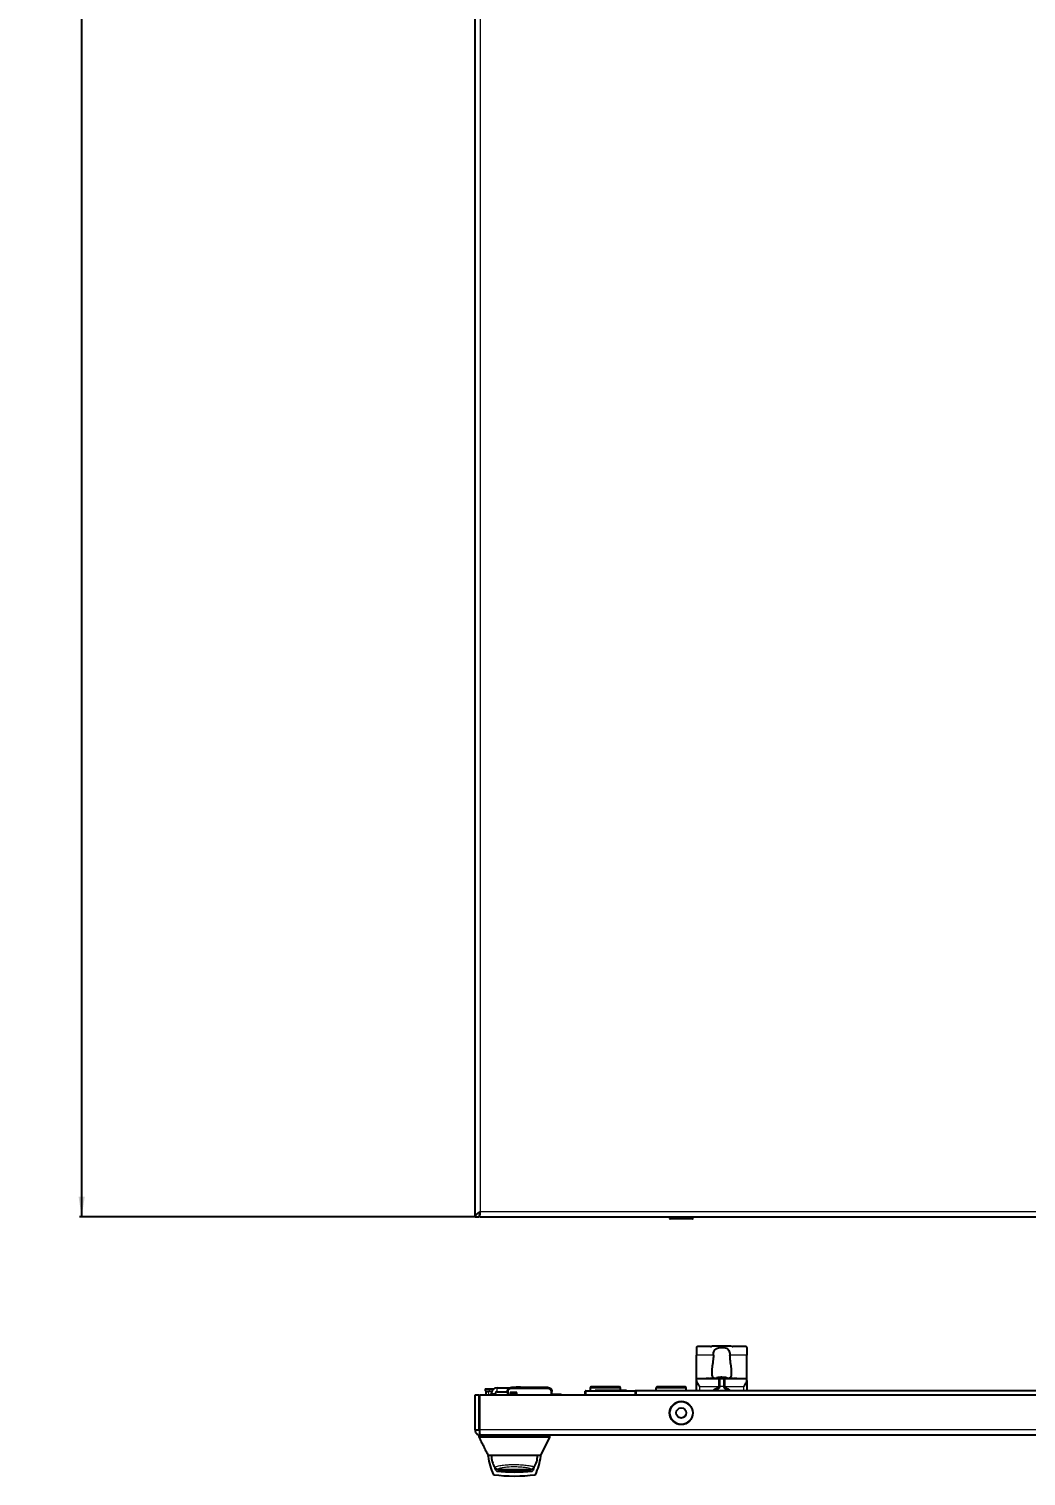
# Model space of a CAD drawing. Header units: millimetres. Extents: x -469 to 1511, y -1228 to 1043.
# Drawn here: x -469 to 24, y -1228 to -513 of the extents above; entities that cross this region are included whole.
import ezdxf

# ---------------------------------------------------------------- set-up
doc = ezdxf.new("R2010")
doc.units = ezdxf.units.MM
doc.layers.add('FORMAT', color=7, linetype='Continuous')
doc.styles.add('SLDTEXTSTYLE0', font='TXT', dxfattribs={"width": 0.75})
doc.dimstyles.new('SLDDIMSTYLE0', dxfattribs={"dimtxt": 20, "dimasz": 10, "dimexe": 0, "dimexo": 0.0625, "dimgap": 5, "dimtad": 2, "dimdec": 1, "dimrnd": 1e-09, "dimzin": 12, "dimdsep": 46, "dimtxsty": 'SLDTEXTSTYLE0', "dimsah": 1, "dimcen": 0.09, "dimadec": 0, "dimazin": 3, "dimtfac": 1, "dimtofl": 0, "dimtmove": 0, "dimatfit": 3, "dimfxl": 0, "dimfrac": 2, "dimtolj": 1, "dimtzin": 12, "dimarcsym": 0})

# ---------------------------------------------------------------- blocks, each defined once
blk = doc.blocks.new('_D_1')
at = {"layer": 'FORMAT'}
for p, q in [((-248.4, 855.02), (-443.93, 855.02)), ((-442.93, -1099.98), (-442.93, 855.02)), ((-248.4, -1099.98), (-443.93, -1099.98))]:
    blk.add_line(p, q, dxfattribs=at)
for points in [[(-442.93, 855.02), (-444.47, 845.02), (-441.39, 845.02)], [(-442.93, -1099.98), (-441.39, -1089.98), (-444.47, -1089.98)]]:
    blk.add_solid(points, dxfattribs=at)
at = {"layer": 'FORMAT', "insert": (-468.71, -162.05), "char_height": 20, "attachment_point": 1, "rotation": 90, "style": 'SLDTEXTSTYLE0'}
blk.add_mtext('1955', dxfattribs=at)

msp = doc.modelspace()

# ---------------------------------------------------------------- linework, layer by layer
at = {"color": 7, "linetype": 'Continuous', "lineweight": 25}
for p, q in [((-248.39, -1099.98), (-248.39, 855.02)), ((-248.39, -1099.98), (-246.39, -1099.98)), ((-246.09, -1099.98), (-246.09, -1097.98)), ((-246.09, -1099.98), (343.31, -1099.98)), ((-152.14, -1099.98), (-152.14, -1100.73)), ((-143.39, -1100.98), (-151.89, -1100.98)), ((-140.89, -1100.98), (-143.39, -1100.98)), ((-140.64, -1100.73), (-140.64, -1099.98)), ((-138.89, -1164.62), (-138.89, -1168.46)), ((-131.88, -1164.06), (-137.39, -1164.06)), ((-130.98, -1164.01), (-131.51, -1164.02)), ((-121.8, -1163.96), (-130.98, -1163.96)), ((-121.28, -1164.02), (-121.8, -1164)), ((-115.39, -1164.06), (-120.91, -1164.06)), ((-113.89, -1164.62), (-113.89, -1168.46)), ((-138.89, -1179.96), (-138.89, -1168.46)), ((-113.89, -1179.96), (-113.89, -1168.46)), ((-138.89, -1180.83), (-138.89, -1179.96)), ((-138.89, -1179.96), (-125.39, -1179.96)), ((-134.02, -1179.86), (-134.02, -1179.96)), ((-133.87, -1179.86), (-133.87, -1179.96)), ((-133.75, -1179.86), (-133.75, -1179.96)), ((-132.95, -1179.86), (-133.75, -1179.86)), ((-132.95, -1179.86), (-132.95, -1179.96)), ((-132.79, -1179.86), (-132.79, -1179.96)), ((-132.67, -1179.86), (-132.67, -1179.96)), ((-132.34, -1179.86), (-132.34, -1179.96)), ((-132.15, -1179.86), (-132.15, -1179.96)), ((-131.62, -1179.86), (-131.62, -1179.96)), ((-131.24, -1175.74), (-131.24, -1178.33)), ((-131.14, -1179.86), (-131.14, -1179.96)), ((-130.97, -1179.86), (-130.97, -1179.96)), ((-130.52, -1179.86), (-130.52, -1179.96)), ((-130.37, -1179.86), (-130.37, -1179.96)), ((-130.25, -1179.86), (-130.25, -1179.96)), ((-129.94, -1179.86), (-129.94, -1179.96)), ((-128.66, -1179.86), (-129.78, -1179.86)), ((-128.66, -1179.86), (-128.66, -1179.96)), ((-128.53, -1179.86), (-128.53, -1179.96)), ((-128.34, -1179.86), (-128.34, -1179.96)), ((-128.32, -1179.86), (-128.32, -1179.96)), ((-127.73, -1179.86), (-128.32, -1179.86)), ((-127.73, -1179.86), (-127.73, -1179.96)), ((-127.47, -1179.63), (-127.49, -1179.4)), ((-127.42, -1179.64), (-127.45, -1179.33)), ((-127.44, -1179.49), (-127.43, -1179.4)), ((-126.83, -1179.86), (-127.41, -1179.86)), ((-127.39, -1183.96), (-127.39, -1179.96)), ((-127.39, -1179.96), (-125.39, -1179.96)), ((-126.83, -1179.86), (-126.83, -1179.96)), ((-126.82, -1179.86), (-126.82, -1179.96)), ((-126.82, -1179.86), (-126.64, -1179.86)), ((-126.64, -1179.86), (-126.64, -1179.86)), ((-126.64, -1179.86), (-126.64, -1179.96)), ((-126.63, -1179.86), (-126.63, -1179.96)), ((-126.62, -1179.36), (-126.62, -1179.33)), ((-126.47, -1179.86), (-126.47, -1179.96)), ((-125.67, -1179.86), (-126.47, -1179.86)), ((-125.67, -1179.86), (-125.67, -1179.96)), ((-125.53, -1179.86), (-125.53, -1179.96)), ((-125.41, -1179.86), (-125.41, -1179.96)), ((-125.41, -1179.89), (-125.12, -1179.88)), ((-125.39, -1179.96), (-125.39, -1183.96)), ((-125.34, -1179.4), (-125.33, -1179.33)), ((-124.98, -1179.52), (-124.97, -1179.4)), ((-124.98, -1179.86), (-124.98, -1179.96)), ((-124.89, -1179.96), (-113.89, -1179.96)), ((-124.86, -1179.86), (-124.86, -1179.96)), ((-124.49, -1179.86), (-124.49, -1179.96)), ((-124.24, -1179.86), (-124.24, -1179.96)), ((-124.12, -1179.86), (-124.12, -1179.96)), ((-123.97, -1179.86), (-123.97, -1179.96)), ((-123.85, -1179.86), (-123.85, -1179.96)), ((-123.42, -1179.86), (-123.42, -1179.96)), ((-123.39, -1179.86), (-123.42, -1179.86)), ((-123.39, -1179.86), (-123.39, -1179.96)), ((-123.36, -1179.86), (-123.36, -1179.96)), ((-123.19, -1179.86), (-123.19, -1179.96)), ((-122.84, -1179.86), (-122.84, -1179.96)), ((-122.35, -1179.86), (-122.35, -1179.96)), ((-122.15, -1179.86), (-122.15, -1179.96)), ((-121.81, -1179.86), (-121.81, -1179.96)), ((-121.66, -1179.86), (-121.66, -1179.96)), ((-120.59, -1179.86), (-121.66, -1179.86)), ((-121.54, -1178.33), (-121.54, -1175.74)), ((-120.59, -1179.86), (-120.59, -1179.96)), ((-120.28, -1179.86), (-120.28, -1179.96)), ((-120.12, -1179.86), (-120.12, -1179.96)), ((-119.74, -1179.86), (-119.74, -1179.96)), ((-118.99, -1179.86), (-119.74, -1179.86)), ((-118.99, -1179.86), (-118.99, -1179.96)), ((-113.89, -1180.83), (-113.89, -1179.96)), ((-243.39, -1185.06), (-243.39, -1185.96)), ((-243.39, -1185.06), (-241.39, -1185.06)), ((-241.39, -1186.36), (-242.99, -1186.36)), ((-242.8, -1187.96), (-242.89, -1186.36)), ((-241.39, -1185.06), (-239.19, -1185.06)), ((-240.18, -1186.36), (-241.39, -1186.36)), ((-240.39, -1187.96), (-240.39, -1187.46)), ((-238.39, -1187.96), (-238.39, -1187.46)), ((-237.39, -1184.46), (-230.9, -1184.46)), ((-237.39, -1186.46), (-232.39, -1186.46)), ((-232.39, -1186.36), (-232.39, -1187.86)), ((-230.99, -1186.91), (-230.99, -1187.86)), ((-227.79, -1186.91), (-230.99, -1186.91)), ((-230.99, -1187.66), (-227.79, -1187.66)), ((-212.39, -1184.36), (-230.39, -1184.36)), ((-227.79, -1187.86), (-227.79, -1186.91)), ((-210.39, -1187.96), (-210.39, -1186.36)), ((-205.99, -1187.76), (-210.39, -1187.76)), ((-193.89, -1187.96), (-193.89, -1186.26)), ((-193.59, -1185.96), (-169.19, -1185.96)), ((-190.89, -1183.96), (-191.39, -1184.46)), ((-191.39, -1184.46), (-191.39, -1185.96)), ((-176.39, -1184.46), (-191.39, -1184.46)), ((-190.89, -1183.96), (-176.89, -1183.96)), ((-189.04, -1185.76), (-189.04, -1185.96)), ((-185.22, -1185.76), (-185.22, -1185.96)), ((-185.22, -1185.76), (-184.43, -1185.76)), ((-184.43, -1185.76), (-184.43, -1185.96)), ((-184.43, -1185.76), (-182.55, -1185.76)), ((-183.09, -1185.76), (-183.09, -1185.73)), ((-182.55, -1185.76), (-182.55, -1185.96)), ((-182.55, -1185.76), (-181.5, -1185.76)), ((-181.5, -1185.76), (-181.5, -1185.96)), ((-181.5, -1185.76), (-180.1, -1185.76)), ((-179.93, -1185.73), (-179.93, -1185.96)), ((-179.85, -1185.76), (-179.85, -1185.96)), ((-179.85, -1185.76), (-178.49, -1185.76)), ((-178.49, -1185.76), (-178.49, -1185.96)), ((-178.49, -1185.76), (-176.5, -1185.76)), ((-176.39, -1184.46), (-176.89, -1183.96)), ((-176.5, -1185.76), (-176.5, -1185.96)), ((-176.5, -1185.76), (-173.54, -1185.76)), ((-176.39, -1185.76), (-176.39, -1184.46)), ((-173.54, -1185.76), (-173.54, -1185.96)), ((266.11, -1185.96), (-168.89, -1185.96)), ((-168.89, -1185.96), (-168.89, -1186.26)), ((-168.89, -1186.26), (-168.89, -1186.9)), ((-168.89, -1186.9), (-168.89, -1187.96)), ((-158.39, -1183.96), (-158.89, -1184.46)), ((-158.89, -1184.46), (-158.89, -1185.96)), ((-143.89, -1184.46), (-158.89, -1184.46)), ((-158.39, -1183.96), (-144.39, -1183.96)), ((-143.89, -1184.46), (-144.39, -1183.96)), ((-143.89, -1185.96), (-143.89, -1184.46)), ((-138.89, -1185.96), (-138.89, -1180.83)), ((-127.39, -1183.96), (-127.39, -1183.99)), ((-125.39, -1183.99), (-125.39, -1183.96)), ((-113.89, -1180.83), (-113.89, -1185.96)), ((-248.39, -1205.36), (-248.39, -1187.96)), ((-248.39, -1187.96), (-246.39, -1187.96)), ((-246.39, -1205.36), (-246.39, -1187.96)), ((-246.09, -1205.36), (-246.09, -1187.96)), ((-246.09, -1187.96), (343.31, -1187.96)), ((-248.39, -1205.36), (-246.39, -1205.36)), ((-246.39, -1208.96), (-246.39, -1207.96)), ((-245.79, -1207.96), (-246.39, -1207.96)), ((343.01, -1207.96), (-245.79, -1207.96)), ((-216.89, -1208.96), (-240.89, -1208.96)), ((-215.89, -1217.96), (-211.37, -1208.9)), ((-211.39, -1208.96), (-211.39, -1207.96)), ((-239.49, -1217.96), (-241.89, -1217.96)), ((-241.86, -1217.96), (-241.86, -1218.16)), ((-218.3, -1217.96), (-239.49, -1217.96)), ((-215.89, -1217.96), (-218.3, -1217.96)), ((-215.93, -1218.16), (-215.93, -1217.96)), ((-234.73, -1224.94), (-223.13, -1224.94)), ((-234.73, -1224.94), (-234.58, -1224.94))]:
    msp.add_line(p, q, dxfattribs=at)
at = {"color": 8, "linetype": 'Continuous', "lineweight": 18}
for p, q in [((-245.79, -199.82), (-245.79, -1097.38)), ((-245.79, -1097.38), (343.01, -1097.38)), ((-152.14, -1100.73), (-143.25, -1100.73)), ((-143.25, -1100.73), (-140.64, -1100.73)), ((-130.49, -1168.46), (-138.89, -1168.46)), ((-113.89, -1168.46), (-122.3, -1168.46)), ((-129.78, -1179.86), (-129.78, -1179.96)), ((-127.89, -1183.96), (-127.89, -1179.96)), ((-124.89, -1179.96), (-124.89, -1183.96)), ((-243.39, -1185.96), (-241.39, -1185.96)), ((-241.89, -1186.36), (-241.8, -1187.96)), ((-241.39, -1185.06), (-241.39, -1185.96)), ((-241.39, -1186.36), (-241.39, -1185.96)), ((-241.39, -1185.96), (-239.99, -1185.96)), ((-238.39, -1187.46), (-240.39, -1187.46)), ((-237.39, -1186.46), (-237.39, -1184.46)), ((-231.89, -1187.96), (-231.89, -1186.36)), ((-230.39, -1184.86), (-212.39, -1184.86)), ((-210.89, -1186.36), (-210.89, -1187.96)), ((-205.99, -1187.96), (-205.99, -1187.76)), ((-193.59, -1186.26), (-193.89, -1186.26)), ((-193.59, -1185.96), (-193.59, -1186.26)), ((-193.59, -1186.26), (-193.59, -1187.96)), ((-169.19, -1186.26), (-193.59, -1186.26)), ((-187.8, -1185.76), (-187.8, -1185.96)), ((-169.19, -1185.96), (-169.19, -1186.26)), ((-169.19, -1187.96), (-169.19, -1186.26)), ((-168.89, -1186.26), (-169.19, -1186.26)), ((-137.39, -1183.96), (-137.39, -1185.96)), ((-137.39, -1183.96), (-127.89, -1183.96)), ((-128.26, -1184.47), (-128.12, -1184.95)), ((-127.89, -1183.96), (-127.39, -1183.96)), ((-127.89, -1183.99), (-127.89, -1183.96)), ((-127.89, -1183.99), (-127.39, -1183.99)), ((-125.39, -1183.96), (-127.39, -1183.96)), ((-125.39, -1183.96), (-124.89, -1183.96)), ((-125.39, -1183.99), (-124.89, -1183.99)), ((-124.89, -1183.96), (-124.89, -1183.99)), ((-124.89, -1183.96), (-115.39, -1183.96)), ((-124.67, -1184.95), (-124.53, -1184.47)), ((-115.39, -1185.96), (-115.39, -1183.96)), ((343.31, -1205.36), (-246.09, -1205.36)), ((-240.89, -1208.96), (-240.89, -1207.96)), ((-216.89, -1208.96), (-216.89, -1207.96))]:
    msp.add_line(p, q, dxfattribs=at)
at = {"color": 7, "linetype": 'Continuous', "lineweight": 25, "flags": 128}
for points in [[(-238.01, -1225.39), (-238.37, -1224.49), (-238.47, -1224.22)], [(-219.2, -1223.9), (-219.42, -1224.49), (-219.78, -1225.39)]]:
    msp.add_lwpolyline(points, dxfattribs=at)
at = {"color": 7, "linetype": 'Continuous', "lineweight": 25}
for radius in [5.75, 2.5]:
    msp.add_circle((-146.39, -1196.96), radius, dxfattribs=at)
at = {"color": 8, "linetype": 'Continuous', "lineweight": 18}
msp.add_circle((-146.39, -1196.96), 5.5, dxfattribs=at)
at = {"color": 7, "linetype": 'Continuous', "lineweight": 25}
for centre, radius, start, end in [((-151.89, -1100.73), 0.25, 180, 270), ((-140.89, -1100.73), 0.25, 270, 0), ((-126.39, -1187.26), 8, 98.41771, 108.44436), ((-126.37, -1183.59), 4.34, 104.99458, 114.66368), ((-127.71, -1185.17), 5.54, 85.14071, 94.85929), ((-127.36, -1179.42), 0.133, 135.20997, 169.83797), ((-126.34, -1187.35), 8.03, 91.99978, 97.83609), ((-125.99, -1181), 1.85, 119.67191, 132.73716), ((-125.92, -1185.82), 6.5, 92.24647, 98.7173), ((-126.87, -1185.78), 6.45, 85.77538, 87.76397), ((-126.45, -1187.35), 8.03, 82.16391, 88.00022), ((-126.54, -1183.67), 4.43, 65.15746, 74.45727), ((-125.46, -1180.96), 1.64, 72.5824, 85.536), ((-126.39, -1187.26), 8, 70.1778, 81.58229), ((-126.38, -1186.29), 7.03, 70.80686, 78.43412), ((-124.38, -1181.98), 2.36, 82.549, 97.451), ((-242.99, -1185.96), 0.4, 180, 270), ((-237.39, -1187.46), 3, 90, 180), ((-237.39, -1187.46), 1, 90, 180), ((-205.99, -1188.36), 0.6, 41.81031, 90), ((-193.59, -1186.26), 0.3, 90, 180), ((-169.19, -1186.26), 0.3, 0, 90), ((-126.39, -1190.96), 6.25, 106.01339, 126.8699), ((-128.39, -1183.99), 1, 286.01339, 0), ((-124.39, -1183.99), 1, 180, 253.98661), ((-126.39, -1190.96), 6.25, 53.1301, 73.98661), ((-249.83, -1218.16), 7.98, 358.26695, 359.99994), ((-215, -1215.6), 27, 185.96099, 206.16954), ((-228.89, -1217.96), 11.4, 180, 210.87421), ((-228.89, -1217.96), 11.4, 329.05608, 0), ((-242.78, -1215.6), 27, 333.83046, 354.03918), ((-207.96, -1218.16), 7.98, 180, 181.7325), ((-228.89, -1146.16), 82, 262.75342, 277.24658), ((-237.55, -1225.19), 0.5, 203.04365, 263.74905), ((-228.89, -1146.16), 80, 263.74905, 276.25095), ((-220.24, -1225.19), 0.5, 276.25095, 336.95635)]:
    msp.add_arc(centre, radius, start, end, dxfattribs=at)
at = {"color": 8, "linetype": 'Continuous', "lineweight": 18}
for centre, radius, start, end in [((-126.39, -1190.96), 6.75, 106.01339, 132.20545), ((-128.39, -1183.99), 0.5, 286.01339, 0), ((-124.39, -1183.99), 0.5, 180, 253.98661), ((-126.39, -1190.96), 6.75, 47.79455, 73.98661)]:
    msp.add_arc(centre, radius, start, end, dxfattribs=at)
at = {"color": 7, "linetype": 'Continuous', "lineweight": 25}
for points, knots in [([(-245.79, -1097.38), (-246.13, -1097.6), (-246.47, -1097.81), (-247.1, -1098.25), (-247.39, -1098.46), (-247.87, -1098.9), (-248.07, -1099.11), (-248.33, -1099.55), (-248.39, -1099.76), (-248.39, -1099.98)], [0, 0, 0, 0, 0.25, 0.25, 0.5, 0.5, 0.75, 0.75, 1, 1, 1, 1]), ([(-245.79, -1097.38), (-245.95, -1097.81), (-246.11, -1098.25), (-246.33, -1099.11), (-246.39, -1099.55), (-246.39, -1099.98)], [0, 0, 0, 0, 0.5, 0.5, 1, 1, 1, 1]), ([(-246.09, -1097.98), (-246.04, -1097.98), (-245.99, -1097.91), (-245.89, -1097.69), (-245.84, -1097.54), (-245.79, -1097.38)], [0, 0, 0, 0, 0.5, 0.5, 1, 1, 1, 1]), ([(-246.09, -1099.98), (-246.07, -1099.98), (-246.04, -1099.91), (-245.99, -1099.65), (-245.97, -1099.46), (-245.92, -1098.98), (-245.89, -1098.69), (-245.84, -1098.06), (-245.82, -1097.72), (-245.79, -1097.38)], [0, 0, 0, 0, 0.25, 0.25, 0.5, 0.5, 0.75, 0.75, 1, 1, 1, 1]), ([(-137.39, -1164.06), (-137.56, -1164.06), (-137.9, -1164.07), (-138.34, -1164.13), (-138.68, -1164.25), (-138.87, -1164.42), (-138.89, -1164.56), (-138.89, -1164.62)], [0, 0, 0, 0, 0.2129, 0.425707, 0.640613, 0.853382, 1, 1, 1, 1]), ([(-131.88, -1164.06), (-131.77, -1164.05), (-131.64, -1164.03), (-131.53, -1164.02), (-131.51, -1164.02)], [0, 0, 0, 0, 0.789403, 1, 1, 1, 1]), ([(-130.49, -1168.46), (-130.47, -1168.04), (-130.43, -1167.21), (-130.06, -1166.12), (-129.41, -1165.31), (-128.48, -1164.82), (-127.33, -1164.58), (-126.01, -1164.53), (-124.66, -1164.7), (-123.54, -1165.17), (-122.81, -1165.98), (-122.42, -1167), (-122.31, -1167.87), (-122.3, -1168.36), (-122.3, -1168.46)], [0, 0, 0, 0, 0.088505, 0.177138, 0.262858, 0.344694, 0.430485, 0.525193, 0.625645, 0.723911, 0.812494, 0.894483, 0.978997, 1, 1, 1, 1]), ([(-121.28, -1164.02), (-121.26, -1164.02), (-121.15, -1164.03), (-121.02, -1164.05), (-120.91, -1164.06)], [0, 0, 0, 0, 0.161974, 1, 1, 1, 1]), ([(-113.89, -1164.62), (-113.91, -1164.54), (-113.94, -1164.38), (-114.18, -1164.22), (-114.54, -1164.12), (-114.96, -1164.07), (-115.26, -1164.06), (-115.39, -1164.06)], [0, 0, 0, 0, 0.205683, 0.411346, 0.618649, 0.832339, 1, 1, 1, 1]), ([(-130.49, -1168.46), (-130.54, -1169.46), (-130.65, -1171.6), (-131.17, -1174.04), (-131.23, -1175.35), (-131.24, -1175.74)], [0, 0, 0, 0, 0.378823, 0.812228, 1, 1, 1, 1]), ([(-121.54, -1175.74), (-121.63, -1174.83), (-121.8, -1172.97), (-122.27, -1170.38), (-122.29, -1168.84), (-122.3, -1168.46)], [0, 0, 0, 0, 0.417668, 0.852903, 1, 1, 1, 1]), ([(-133.87, -1179.86), (-133.89, -1179.86), (-133.94, -1179.86), (-133.99, -1179.86), (-134.01, -1179.86), (-134.02, -1179.86), (-134.02, -1179.86)], [0, 0, 0, 0, 0.2808356, 0.55925, 0.7791823, 1, 1, 1, 1]), ([(-133.75, -1179.86), (-133.75, -1179.86), (-133.76, -1179.86), (-133.78, -1179.86), (-133.83, -1179.86), (-133.86, -1179.86), (-133.87, -1179.86)], [0, 0, 0, 0, 0.2808879, 0.5594825, 0.7792702, 1, 1, 1, 1]), ([(-132.79, -1179.86), (-132.81, -1179.86), (-132.84, -1179.86), (-132.9, -1179.86), (-132.93, -1179.86), (-132.95, -1179.86)], [0, 0, 0, 0, 0.280638, 0.560877, 1, 1, 1, 1]), ([(-132.67, -1179.86), (-132.67, -1179.86), (-132.68, -1179.86), (-132.7, -1179.86), (-132.75, -1179.86), (-132.78, -1179.86), (-132.79, -1179.86)], [0, 0, 0, 0, 0.280941, 0.5591137, 0.7790892, 1, 1, 1, 1]), ([(-132.15, -1179.86), (-132.21, -1179.86), (-132.32, -1179.86), (-132.33, -1179.86), (-132.34, -1179.86)], [0, 0, 0, 0, 0.559312, 1, 1, 1, 1]), ([(-131.62, -1179.86), (-131.68, -1179.86), (-131.8, -1179.86), (-132, -1179.86), (-132.09, -1179.86), (-132.15, -1179.86)], [0, 0, 0, 0, 0.280496, 0.560765, 1, 1, 1, 1]), ([(-131.14, -1179.86), (-131.21, -1179.86), (-131.33, -1179.86), (-131.53, -1179.86), (-131.62, -1179.86)], [0, 0, 0, 0, 0.560137, 1, 1, 1, 1]), ([(-131.24, -1178.33), (-131.2, -1178.6), (-131.12, -1179.14), (-130.33, -1179.6), (-129.33, -1179.8), (-128.56, -1179.84), (-128.28, -1179.85)], [0, 0, 0, 0, 0.289157, 0.579411, 0.847533, 1, 1, 1, 1]), ([(-130.97, -1179.86), (-130.98, -1179.86), (-130.99, -1179.86), (-131.1, -1179.86), (-131.14, -1179.86)], [0, 0, 0, 0, 0.559914, 1, 1, 1, 1]), ([(-130.37, -1179.86), (-130.39, -1179.86), (-130.43, -1179.86), (-130.49, -1179.86), (-130.51, -1179.86), (-130.52, -1179.86), (-130.52, -1179.86)], [0, 0, 0, 0, 0.2807653, 0.5591779, 0.7791749, 1, 1, 1, 1]), ([(-130.25, -1179.86), (-130.25, -1179.86), (-130.26, -1179.86), (-130.28, -1179.86), (-130.33, -1179.86), (-130.36, -1179.86), (-130.37, -1179.86)], [0, 0, 0, 0, 0.280828, 0.559417, 0.779393, 1, 1, 1, 1]), ([(-129.78, -1179.86), (-129.8, -1179.86), (-129.85, -1179.86), (-129.91, -1179.86), (-129.94, -1179.86), (-129.94, -1179.86), (-129.94, -1179.86)], [0, 0, 0, 0, 0.280951, 0.559967, 0.779431, 1, 1, 1, 1]), ([(-128.53, -1179.86), (-128.53, -1179.86), (-128.53, -1179.86), (-128.57, -1179.86), (-128.62, -1179.86), (-128.65, -1179.86), (-128.66, -1179.86)], [0, 0, 0, 0, 0.280713, 0.558701, 0.779045, 1, 1, 1, 1]), ([(-128.32, -1179.86), (-128.33, -1179.86), (-128.33, -1179.86), (-128.33, -1179.86), (-128.34, -1179.86)], [0, 0, 0, 0, 0.560081, 1, 1, 1, 1]), ([(-127.89, -1179.96), (-127.89, -1179.96), (-127.89, -1179.96), (-127.88, -1179.96), (-127.87, -1179.96), (-127.84, -1179.96), (-127.72, -1179.96), (-127.49, -1179.96), (-127.43, -1179.96), (-127.39, -1179.96)], [0, 0, 0, 0, 0.00167, 0.003889, 0.009531, 0.034361, 0.132751, 0.526214, 1, 1, 1, 1]), ([(-127.56, -1179.86), (-127.58, -1179.86), (-127.62, -1179.86), (-127.69, -1179.86), (-127.72, -1179.86), (-127.73, -1179.86)], [0, 0, 0, 0, 0.281226, 0.561522, 1, 1, 1, 1]), ([(-126.82, -1179.86), (-126.83, -1179.86), (-126.83, -1179.86), (-126.83, -1179.86), (-126.83, -1179.86)], [0, 0, 0, 0, 0.559504, 1, 1, 1, 1]), ([(-126.47, -1179.86), (-126.49, -1179.86), (-126.54, -1179.86), (-126.59, -1179.86), (-126.62, -1179.86), (-126.63, -1179.86), (-126.63, -1179.86)], [0, 0, 0, 0, 0.280855, 0.559718, 0.779518, 1, 1, 1, 1]), ([(-125.53, -1179.86), (-125.55, -1179.86), (-125.59, -1179.86), (-125.65, -1179.86), (-125.67, -1179.86), (-125.67, -1179.86), (-125.67, -1179.86)], [0, 0, 0, 0, 0.2808126, 0.5590988, 0.7791702, 1, 1, 1, 1]), ([(-125.41, -1179.86), (-125.41, -1179.86), (-125.41, -1179.86), (-125.44, -1179.86), (-125.49, -1179.86), (-125.52, -1179.86), (-125.53, -1179.86)], [0, 0, 0, 0, 0.280912, 0.559405, 0.779108, 1, 1, 1, 1]), ([(-125.39, -1179.96), (-125.36, -1179.96), (-125.28, -1179.96), (-125.02, -1179.96), (-124.89, -1179.96), (-124.89, -1179.96)], [0, 0, 0, 0, 0.475461, 0.994056, 1, 1, 1, 1]), ([(-124.98, -1179.86), (-125, -1179.86), (-125.04, -1179.86), (-125.1, -1179.86), (-125.12, -1179.86), (-125.12, -1179.86), (-125.12, -1179.86)], [0, 0, 0, 0, 0.280888, 0.559023, 0.779155, 1, 1, 1, 1]), ([(-124.86, -1179.86), (-124.86, -1179.86), (-124.86, -1179.86), (-124.89, -1179.86), (-124.93, -1179.86), (-124.97, -1179.86), (-124.98, -1179.86)], [0, 0, 0, 0, 0.2809, 0.559498, 0.779148, 1, 1, 1, 1]), ([(-124.49, -1179.86), (-124.54, -1179.86), (-124.65, -1179.86), (-124.79, -1179.86), (-124.85, -1179.86), (-124.86, -1179.86), (-124.86, -1179.86)], [0, 0, 0, 0, 0.280935, 0.559487, 0.779245, 1, 1, 1, 1]), ([(-124.49, -1179.87), (-124.02, -1179.83), (-123.07, -1179.76), (-122.11, -1179.45), (-121.61, -1178.96), (-121.56, -1178.52), (-121.54, -1178.33)], [0, 0, 0, 0, 0.271204, 0.540316, 0.804082, 1, 1, 1, 1]), ([(-124.24, -1179.86), (-124.28, -1179.86), (-124.36, -1179.86), (-124.45, -1179.86), (-124.49, -1179.86)], [0, 0, 0, 0, 0.559441, 1, 1, 1, 1]), ([(-124.12, -1179.86), (-124.12, -1179.86), (-124.13, -1179.86), (-124.2, -1179.86), (-124.24, -1179.86)], [0, 0, 0, 0, 0.560313, 1, 1, 1, 1]), ([(-123.97, -1179.86), (-123.99, -1179.86), (-124.04, -1179.86), (-124.09, -1179.86), (-124.11, -1179.86), (-124.12, -1179.86), (-124.12, -1179.86)], [0, 0, 0, 0, 0.28091, 0.559174, 0.779166, 1, 1, 1, 1]), ([(-123.85, -1179.86), (-123.85, -1179.86), (-123.86, -1179.86), (-123.88, -1179.86), (-123.93, -1179.86), (-123.96, -1179.86), (-123.97, -1179.86)], [0, 0, 0, 0, 0.280849, 0.55949, 0.779158, 1, 1, 1, 1]), ([(-123.36, -1179.86), (-123.36, -1179.86), (-123.38, -1179.86), (-123.38, -1179.86), (-123.39, -1179.86)], [0, 0, 0, 0, 0.560691, 1, 1, 1, 1]), ([(-123.19, -1179.86), (-123.22, -1179.86), (-123.29, -1179.86), (-123.33, -1179.86), (-123.36, -1179.86)], [0, 0, 0, 0, 0.559542, 1, 1, 1, 1]), ([(-122.84, -1179.86), (-122.91, -1179.86), (-123.03, -1179.86), (-123.14, -1179.86), (-123.19, -1179.86)], [0, 0, 0, 0, 0.5605138, 1, 1, 1, 1]), ([(-122.35, -1179.86), (-122.42, -1179.86), (-122.56, -1179.86), (-122.75, -1179.86), (-122.84, -1179.86)], [0, 0, 0, 0, 0.559217, 1, 1, 1, 1]), ([(-122.15, -1179.86), (-122.16, -1179.86), (-122.17, -1179.86), (-122.29, -1179.86), (-122.35, -1179.86)], [0, 0, 0, 0, 0.56034, 1, 1, 1, 1]), ([(-121.66, -1179.86), (-121.68, -1179.86), (-121.72, -1179.86), (-121.78, -1179.86), (-121.81, -1179.86), (-121.81, -1179.86), (-121.81, -1179.86)], [0, 0, 0, 0, 0.2808719, 0.5597012, 0.7793822, 1, 1, 1, 1]), ([(-120.12, -1179.86), (-120.17, -1179.86), (-120.26, -1179.86), (-120.28, -1179.86), (-120.28, -1179.86)], [0, 0, 0, 0, 0.558947, 1, 1, 1, 1]), ([(-119.74, -1179.86), (-119.82, -1179.86), (-119.96, -1179.86), (-120.07, -1179.86), (-120.12, -1179.86)], [0, 0, 0, 0, 0.559747, 1, 1, 1, 1]), ([(-228.01, -1184.06), (-228.01, -1184.06), (-228.01, -1184.06), (-227.94, -1184.06), (-227.81, -1184.06), (-227.48, -1184.06), (-227.16, -1184.06), (-226.95, -1184.06)], [0, 0, 0, 0, 0.124693, 0.187182, 0.249773, 0.500039, 1, 1, 1, 1]), ([(-226.95, -1184.06), (-226.8, -1184.06), (-226.57, -1184.06), (-226.29, -1184.06), (-226.11, -1184.06), (-225.97, -1184.06), (-225.85, -1184.06), (-225.84, -1184.06), (-225.83, -1184.06)], [0, 0, 0, 0, 0.2500888, 0.3824952, 0.5002586, 0.6221632, 0.7501335, 1, 1, 1, 1]), ([(-189.04, -1185.76), (-188.85, -1185.76), (-188.51, -1185.76), (-188.03, -1185.76), (-187.8, -1185.76)], [0, 0, 0, 0, 0.5368, 1, 1, 1, 1]), ([(-187.8, -1185.76), (-187.43, -1185.76), (-186.73, -1185.76), (-185.87, -1185.76), (-185.42, -1185.76), (-185.4, -1185.76)], [0, 0, 0, 0, 0.522436, 0.975646, 1, 1, 1, 1]), ([(-138.89, -1180.83), (-138.87, -1181), (-138.81, -1181.43), (-138.34, -1182.38), (-137.82, -1183.27), (-137.46, -1183.84), (-137.4, -1183.95), (-137.39, -1183.96)], [0, 0, 0, 0, 0.19414, 0.485275, 0.898779, 0.996769, 1, 1, 1, 1]), ([(-115.39, -1183.96), (-115.39, -1183.95), (-115.32, -1183.84), (-114.97, -1183.27), (-114.44, -1182.38), (-113.98, -1181.43), (-113.92, -1181), (-113.89, -1180.83)], [0, 0, 0, 0, 0.003231, 0.101221, 0.514725, 0.80586, 1, 1, 1, 1]), ([(-248.39, -1205.36), (-248.39, -1205.53), (-248.38, -1205.7), (-248.31, -1206.03), (-248.26, -1206.2), (-248.13, -1206.51), (-248.05, -1206.66), (-247.86, -1206.94), (-247.75, -1207.08), (-247.51, -1207.32), (-247.38, -1207.42), (-247.1, -1207.61), (-246.94, -1207.69), (-246.47, -1207.89), (-246.14, -1207.96), (-245.79, -1207.96)], [0, 0, 0, 0, 0.125, 0.125, 0.25, 0.25, 0.375, 0.375, 0.5, 0.5, 0.625, 0.625, 0.75, 0.75, 1, 1, 1, 1]), ([(-246.42, -1208.9), (-246.04, -1209.67), (-245.23, -1211.28), (-244.11, -1213.53), (-242.97, -1215.8), (-242.26, -1217.22), (-241.89, -1217.96)], [0, 0, 0, 0, 0.216327, 0.453955, 0.714745, 1, 1, 1, 1]), ([(-246.39, -1205.36), (-246.39, -1205.51), (-246.33, -1205.67), (-246.11, -1205.89), (-245.95, -1205.96), (-245.79, -1205.96)], [0, 0, 0, 0, 0.5, 0.5, 1, 1, 1, 1]), ([(-240.89, -1208.96), (-241.51, -1208.96), (-242.75, -1208.96), (-244.4, -1208.96), (-245.64, -1208.96), (-246.3, -1208.96), (-246.37, -1208.96), (-246.39, -1208.96)], [0, 0, 0, 0, 0.214694, 0.429388, 0.644082, 0.858775, 1, 1, 1, 1]), ([(-245.79, -1207.96), (-245.82, -1207.96), (-245.84, -1207.89), (-245.89, -1207.63), (-245.92, -1207.44), (-245.97, -1206.95), (-245.99, -1206.67), (-246.04, -1206.04), (-246.07, -1205.7), (-246.09, -1205.36)], [0, 0, 0, 0, 0.25, 0.25, 0.5, 0.5, 0.75, 0.75, 1, 1, 1, 1]), ([(-211.39, -1208.96), (-211.45, -1208.96), (-211.58, -1208.96), (-212.52, -1208.96), (-213.92, -1208.96), (-215.47, -1208.96), (-216.49, -1208.96), (-216.89, -1208.96)], [0, 0, 0, 0, 0.21469, 0.42938, 0.644073, 0.858767, 1, 1, 1, 1]), ([(-238.66, -1223.83), (-238.54, -1223.99), (-238.31, -1224.3), (-237.86, -1224.58), (-237.45, -1224.75), (-237.07, -1224.83), (-236.55, -1224.9), (-235.8, -1224.94), (-235.08, -1224.95), (-234.62, -1224.94), (-234.58, -1224.94)], [0, 0, 0, 0, 0.086907, 0.170444, 0.253995, 0.352832, 0.493755, 0.750586, 0.975401, 1, 1, 1, 1]), ([(-236.64, -1225.17), (-236.56, -1225.15), (-236.39, -1225.09), (-235.06, -1225.1), (-233.1, -1225.16), (-230.65, -1225.21), (-228.01, -1225.22), (-225.46, -1225.18), (-223.3, -1225.12), (-221.77, -1225.09), (-221.04, -1225.13), (-221.2, -1225.26), (-222.21, -1225.46), (-223.98, -1225.68), (-226.3, -1225.85), (-228.92, -1225.91), (-231.52, -1225.85), (-233.82, -1225.68), (-235.57, -1225.46), (-236.51, -1225.28), (-236.61, -1225.2), (-236.64, -1225.17)], [0, 0, 0, 0, 0.053435, 0.106868, 0.160358, 0.213991, 0.267619, 0.321181, 0.374779, 0.42843, 0.481983, 0.5354, 0.588925, 0.642773, 0.696736, 0.750367, 0.803567, 0.856759, 0.910369, 0.964326, 1, 1, 1, 1]), ([(-224.3, -1224.93), (-224.09, -1224.94), (-223.44, -1224.94), (-222.52, -1224.94), (-221.54, -1224.92), (-220.9, -1224.87), (-220.36, -1224.76), (-219.89, -1224.56), (-219.42, -1224.25), (-219.22, -1223.94), (-219.14, -1223.8)], [0, 0, 0, 0, 0.083733, 0.271555, 0.468927, 0.681743, 0.781788, 0.862953, 0.941144, 1, 1, 1, 1])]:
    msp.add_open_spline(points, degree=3, knots=knots, dxfattribs=at)
for points in [[(-232.39, -1186.36), (-232.36, -1186.09), (-232.3, -1185.57), (-231.84, -1184.91), (-231.18, -1184.45), (-230.66, -1184.39), (-230.39, -1184.36)], [(-212.39, -1184.36), (-212.13, -1184.39), (-211.61, -1184.45), (-210.95, -1184.91), (-210.48, -1185.57), (-210.42, -1186.09), (-210.39, -1186.36)]]:
    msp.add_open_spline(points, degree=3, dxfattribs=at)
at = {"color": 8, "linetype": 'Continuous', "lineweight": 18}
for points in [[(-231.89, -1186.36), (-231.96, -1186.36), (-232.09, -1186.36), (-232.26, -1186.36), (-232.37, -1186.36), (-232.39, -1186.36), (-232.39, -1186.36)], [(-231.89, -1186.36), (-231.87, -1186.16), (-231.83, -1185.77), (-231.48, -1185.27), (-230.98, -1184.92), (-230.59, -1184.88), (-230.39, -1184.86)], [(-230.39, -1184.36), (-230.39, -1184.36), (-230.39, -1184.38), (-230.39, -1184.49), (-230.39, -1184.66), (-230.39, -1184.79), (-230.39, -1184.86)], [(-212.39, -1184.86), (-212.39, -1184.79), (-212.39, -1184.66), (-212.39, -1184.49), (-212.39, -1184.38), (-212.39, -1184.36), (-212.39, -1184.36)], [(-212.39, -1184.86), (-212.2, -1184.88), (-211.8, -1184.92), (-211.31, -1185.27), (-210.96, -1185.77), (-210.92, -1186.16), (-210.89, -1186.36)], [(-210.89, -1186.36), (-210.83, -1186.36), (-210.7, -1186.36), (-210.53, -1186.36), (-210.42, -1186.36), (-210.4, -1186.36), (-210.39, -1186.36)]]:
    msp.add_open_spline(points, degree=3, dxfattribs=at)
for points, knots in [([(-238.58, -1223.77), (-238.6, -1223.71), (-238.64, -1223.56), (-237.35, -1223.2), (-235.09, -1222.82), (-232.41, -1222.56), (-229.55, -1222.45), (-226.63, -1222.48), (-223.63, -1222.71), (-221.15, -1223.06), (-219.58, -1223.43), (-218.91, -1223.69), (-219.14, -1223.76), (-219.18, -1223.77)], [0, 0, 0, 0, 0.080358, 0.189165, 0.296875, 0.401927, 0.469214, 0.569403, 0.669558, 0.770526, 0.874295, 0.980961, 1, 1, 1, 1]), ([(-223.13, -1224.94), (-222.94, -1224.94), (-222.02, -1224.95), (-221.11, -1224.9), (-220.64, -1224.74), (-221.16, -1224.47), (-222.51, -1224.14), (-224.54, -1223.85), (-227.03, -1223.66), (-229.43, -1223.63), (-231.8, -1223.72), (-234, -1223.94), (-235.89, -1224.27), (-236.96, -1224.59), (-237.06, -1224.82), (-236.34, -1224.93), (-235.23, -1224.94), (-234.73, -1224.94)], [0, 0, 0, 0, 0.019237, 0.094456, 0.169947, 0.244138, 0.315947, 0.385269, 0.453516, 0.521522, 0.567246, 0.638978, 0.71315, 0.788639, 0.863863, 0.937348, 1, 1, 1, 1])]:
    msp.add_open_spline(points, degree=3, knots=knots, dxfattribs=at)

# ---------------------------------------------------------------- dimensions: what is measured, and where the dimension line sits
at = {"layer": 'FORMAT'}
dim = msp.add_linear_dim(base=(-442.93, 855.02), p1=(-248.39, -1099.98), p2=(-248.39, 855.02), angle=90, dimstyle='SLDDIMSTYLE0', dxfattribs=at)
dim.commit()
dim.dimension.update_dxf_attribs({"geometry": '_D_1', "text_midpoint": (-442.93, -132.49), "dimtype": 160})

doc.saveas('drawing.dxf')
